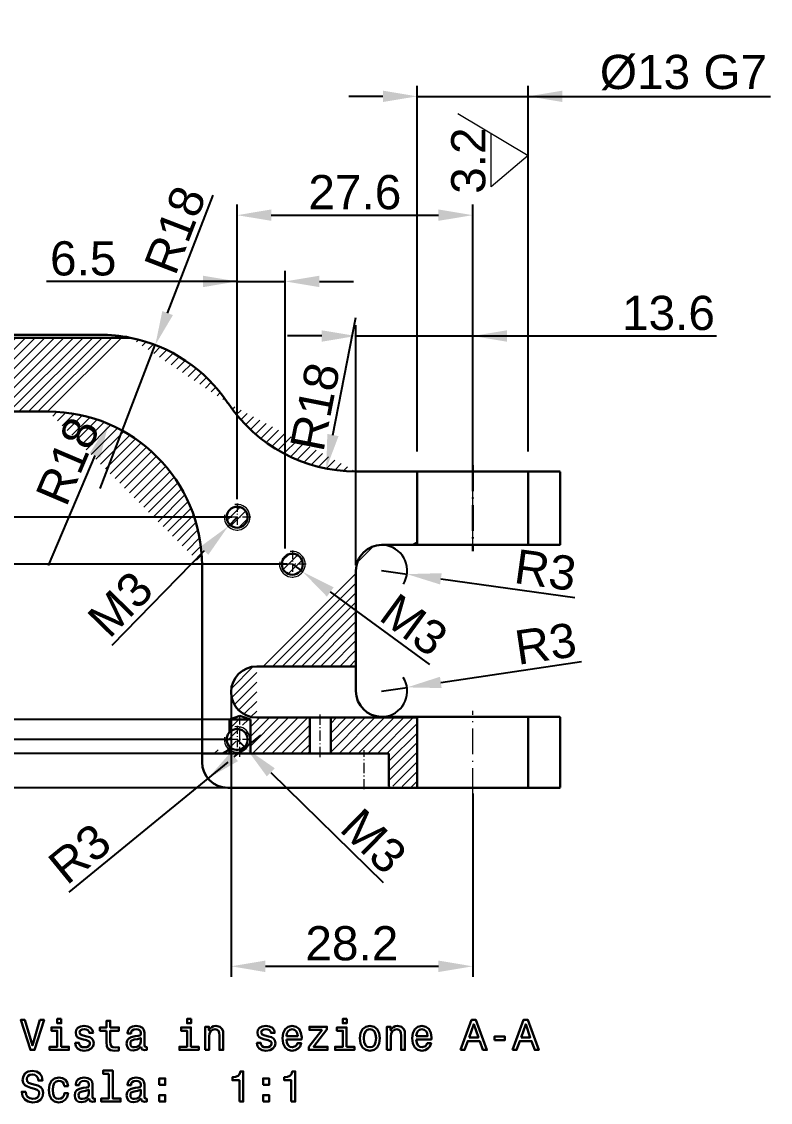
# Model space of a CAD drawing. Extents: x 0 to 594, y 0 to 841.
# Drawn here: x 392.8 to 480.4, y 433.9 to 560.3 of the extents above; entities that cross this region are included whole.
import ezdxf

# ---------------------------------------------------------------- set-up
doc = ezdxf.new("R2010")
doc.units = 0
doc.linetypes.add('DASHDOT', pattern=[18.5, 12, -3, 0.5, -3])
doc.layers.get('0').update_dxf_attribs({"linetype": 'CONTINUOUS', "lineweight": 30})
doc.layers.get('Defpoints').update_dxf_attribs({"linetype": 'CONTINUOUS'})
for name, color, linetype, lineweight in [('assi ', 5, 'DASHDOT', 15), ('campitura', 2, 'CONTINUOUS', 15), ('linea sottile', 3, 'CONTINUOUS', 15), ('quotatura', 1, 'CONTINUOUS', 15)]:
    doc.layers.add(name, color=color, linetype=linetype, lineweight=lineweight)
doc.styles.add('stile quote', font='arial.ttf', dxfattribs={"height": 4})
doc.dimstyles.get("Standard").update_dxf_attribs({"dimtxt": 0.18, "dimasz": 0.18, "dimexe": 0.18, "dimexo": 0.0625, "dimgap": 0.09, "dimtad": 0, "dimtih": 1, "dimtoh": 1, "dimdec": 4, "dimzin": 0, "dimdsep": 46, "dimtxsty": 'Standard', "dimcen": 0.09, "dimadec": 0, "dimazin": 0, "dimtfac": 1, "dimtdec": 4, "dimtofl": 0, "dimtmove": 0, "dimatfit": 3, "dimfxl": 1, "dimtolj": 1, "dimtzin": 0, "dimarcsym": 0})

# ---------------------------------------------------------------- blocks, each defined once
blk = doc.blocks.new('*D3')
at = {"layer": 'Defpoints', "color": 0}
for p in [(452.03, 551.57), (439.03, 509.42), (452.03, 509.42)]:
    blk.add_point(p, dxfattribs=at)
at = {"layer": 'quotatura', "color": 0, "lineweight": -2, "ltscale": 0.15}
for p, q in [((439.03, 510.04), (439.03, 552.82)), ((452.03, 510.04), (452.03, 552.82)), ((435.03, 551.57), (431.03, 551.57)), ((439.03, 551.57), (452.03, 551.57)), ((452.03, 551.57), (480.35, 551.57)), ((456.03, 551.57), (460.03, 551.57))]:
    blk.add_line(p, q, dxfattribs=at)
at = {"layer": 'quotatura', "color": 0}
for points in [[(435.03, 550.91), (435.03, 552.24), (439.03, 551.57)], [(456.03, 552.24), (456.03, 550.91), (452.03, 551.57)]]:
    blk.add_solid(points, dxfattribs=at)
at = {"layer": 'quotatura', "color": 0, "ltscale": 0.25, "insert": (470.19, 554.35), "char_height": 4, "attachment_point": 5, "style": 'stile quote'}
blk.add_mtext('Ø13 G7', dxfattribs=at)
blk = doc.blocks.new('*D4')
at = {"layer": 'Defpoints', "color": 0}
for p in [(417.98, 502.34), (339.32, 476.34), (416.75, 476.34)]:
    blk.add_point(p, dxfattribs=at)
at = {"layer": 'quotatura', "color": 0, "lineweight": -2, "ltscale": 0.15}
for p, q in [((417.35, 502.34), (338.07, 502.34)), ((339.32, 498.34), (339.32, 480.34)), ((416.13, 476.34), (338.07, 476.34))]:
    blk.add_line(p, q, dxfattribs=at)
at = {"layer": 'quotatura', "color": 0}
for points in [[(339.99, 498.34), (338.65, 498.34), (339.32, 502.34)], [(338.65, 480.34), (339.99, 480.34), (339.32, 476.34)]]:
    blk.add_solid(points, dxfattribs=at)
at = {"layer": 'quotatura', "color": 0, "ltscale": 0.25, "insert": (336.65, 489.34), "char_height": 4, "attachment_point": 5, "rotation": 90, "style": 'stile quote'}
blk.add_mtext('\\A2;26{\\H1.200000;%%p0.3}', dxfattribs=at)
blk = doc.blocks.new('*D5')
at = {"layer": 'Defpoints', "color": 0}
for p in [(355.73, 496.84), (424.44, 496.84), (417.98, 476.34)]:
    blk.add_point(p, dxfattribs=at)
at = {"layer": 'quotatura', "color": 0, "lineweight": -2, "ltscale": 0.15}
for p, q in [((423.81, 496.84), (354.48, 496.84)), ((355.73, 480.34), (355.73, 492.84)), ((417.35, 476.34), (354.48, 476.34))]:
    blk.add_line(p, q, dxfattribs=at)
at = {"layer": 'quotatura', "color": 0}
for points in [[(356.39, 492.84), (355.06, 492.84), (355.73, 496.84)], [(355.06, 480.34), (356.39, 480.34), (355.73, 476.34)]]:
    blk.add_solid(points, dxfattribs=at)
at = {"layer": 'quotatura', "color": 0, "ltscale": 0.25, "insert": (353.06, 486.59), "char_height": 4, "attachment_point": 5, "rotation": 90, "style": 'stile quote'}
blk.add_mtext('\\A2;20.5', dxfattribs=at)
blk = doc.blocks.new('*D7')
at = {"layer": 'Defpoints', "color": 0}
for p in [(367.59, 474.69), (423, 474.69), (424.85, 470.69)]:
    blk.add_point(p, dxfattribs=at)
at = {"layer": 'quotatura', "color": 0, "lineweight": -2, "ltscale": 0.15}
for p, q in [((367.59, 474.69), (367.59, 486.7)), ((422.38, 474.69), (366.34, 474.69)), ((367.59, 474.69), (367.59, 470.69)), ((424.23, 470.69), (366.34, 470.69))]:
    blk.add_line(p, q, dxfattribs=at)
at = {"layer": 'quotatura', "color": 0}
for points in [[(366.92, 474.69), (368.25, 474.69), (367.59, 470.69)], [(368.25, 470.69), (366.92, 470.69), (367.59, 474.69)]]:
    blk.add_solid(points, dxfattribs=at)
at = {"layer": 'quotatura', "color": 0, "ltscale": 0.25, "insert": (364.96, 484.69), "char_height": 4, "attachment_point": 5, "rotation": 90, "style": 'stile quote'}
blk.add_mtext('4', dxfattribs=at)
blk = doc.blocks.new('*D13')
at = {"layer": 'Defpoints', "color": 0}
for p in [(434.88, 481.99), (437.85, 482.43)]:
    blk.add_point(p, dxfattribs=at)
at = {"layer": 'quotatura', "color": 0, "lineweight": -2, "ltscale": 0.15}
for p, q in [((441.8, 483.01), (458.26, 485.45)), ((434.88, 481.99), (437.85, 482.43))]:
    blk.add_line(p, q, dxfattribs=at)
blk.add_arc((434.88, 481.99), 3, 281.9583, 32.4776, dxfattribs=at)
at = {"layer": 'quotatura', "color": 0}
blk.add_solid([(441.71, 483.67), (441.9, 482.35), (437.85, 482.43)], dxfattribs=at)
at = {"layer": 'quotatura', "color": 0, "ltscale": 0.25, "insert": (454.06, 487.53), "char_height": 4, "attachment_point": 5, "rotation": 8.4283, "style": 'stile quote'}
blk.add_mtext('R3', dxfattribs=at)
blk = doc.blocks.new('*D14')
at = {"layer": 'Defpoints', "color": 0}
for p in [(434.88, 496.09), (437.85, 495.68)]:
    blk.add_point(p, dxfattribs=at)
at = {"layer": 'quotatura', "color": 0, "lineweight": -2, "ltscale": 0.15}
for p, q in [((434.88, 496.09), (437.85, 495.68)), ((441.81, 495.13), (457.48, 492.96))]:
    blk.add_line(p, q, dxfattribs=at)
blk.add_arc((434.88, 496.09), 3, 328.0692, 78.0417, dxfattribs=at)
at = {"layer": 'quotatura', "color": 0}
blk.add_solid([(441.91, 495.79), (441.72, 494.47), (437.85, 495.68)], dxfattribs=at)
at = {"layer": 'quotatura', "color": 0, "ltscale": 0.25, "insert": (454.04, 496.13), "char_height": 4, "attachment_point": 5, "rotation": 352.1186, "style": 'stile quote'}
blk.add_mtext('R3', dxfattribs=at)
blk = doc.blocks.new('*D15')
at = {"layer": 'Defpoints', "color": 0}
for p in [(402.92, 513.26), (395.88, 496.69)]:
    blk.add_point(p, dxfattribs=at)
at = {"layer": 'quotatura', "color": 0, "lineweight": -2, "ltscale": 0.15}
blk.add_line((401.35, 509.57), (395.88, 496.69), dxfattribs=at)
at = {"layer": 'quotatura', "color": 0}
blk.add_solid([(401.97, 509.31), (400.74, 509.83), (402.92, 513.26)], dxfattribs=at)
at = {"layer": 'quotatura', "color": 0, "ltscale": 0.25, "insert": (398.17, 508.9), "char_height": 4, "attachment_point": 5, "rotation": 66.9907, "style": 'stile quote'}
blk.add_mtext('R18', dxfattribs=at)
blk = doc.blocks.new('*D16')
at = {"layer": 'Defpoints', "color": 0}
for p in [(408.41, 522.49), (401.95, 505.69)]:
    blk.add_point(p, dxfattribs=at)
at = {"layer": 'quotatura', "color": 0, "lineweight": -2, "ltscale": 0.15}
for p, q in [((409.85, 526.22), (415.17, 540.03)), ((401.95, 505.69), (408.41, 522.49))]:
    blk.add_line(p, q, dxfattribs=at)
at = {"layer": 'quotatura', "color": 0}
blk.add_solid([(409.23, 526.46), (410.47, 525.98), (408.41, 522.49)], dxfattribs=at)
at = {"layer": 'quotatura', "color": 0, "ltscale": 0.25, "insert": (410.74, 535.95), "char_height": 4, "attachment_point": 5, "rotation": 68.9389, "style": 'stile quote'}
blk.add_mtext('R18', dxfattribs=at)
blk = doc.blocks.new('*D17')
at = {"layer": 'Defpoints', "color": 0}
for p in [(431.88, 525.69), (428.41, 508.02)]:
    blk.add_point(p, dxfattribs=at)
at = {"layer": 'quotatura', "color": 0, "lineweight": -2, "ltscale": 0.15}
blk.add_line((429.18, 511.95), (431.88, 525.69), dxfattribs=at)
at = {"layer": 'quotatura', "color": 0}
blk.add_solid([(428.53, 512.08), (429.84, 511.82), (428.41, 508.02)], dxfattribs=at)
at = {"layer": 'quotatura', "color": 0, "ltscale": 0.25, "insert": (427.11, 515.26), "char_height": 4, "attachment_point": 5, "rotation": 78.8964, "style": 'stile quote'}
blk.add_mtext('R18', dxfattribs=at)
blk = doc.blocks.new('*D33')
at = {"layer": 'Defpoints', "color": 0}
for p in [(445.53, 537.67), (417.98, 505.77), (445.53, 505.77)]:
    blk.add_point(p, dxfattribs=at)
at = {"layer": 'quotatura', "color": 0, "lineweight": -2, "ltscale": 0.25}
for p, q in [((417.98, 506.39), (417.98, 538.92)), ((445.53, 506.39), (445.53, 538.92)), ((421.98, 537.67), (441.53, 537.67))]:
    blk.add_line(p, q, dxfattribs=at)
at = {"layer": 'quotatura', "color": 0}
for points in [[(421.98, 538.34), (421.98, 537.01), (417.98, 537.67)], [(441.53, 537.01), (441.53, 538.34), (445.53, 537.67)]]:
    blk.add_solid(points, dxfattribs=at)
at = {"layer": 'quotatura', "color": 0, "ltscale": 0.25, "insert": (431.75, 540.34), "char_height": 4, "attachment_point": 5, "style": 'stile quote'}
blk.add_mtext('27.6', dxfattribs=at)
blk = doc.blocks.new('*D34')
at = {"layer": 'Defpoints', "color": 0}
for p in [(423.61, 529.92), (417.98, 503.84), (423.61, 498.07)]:
    blk.add_point(p, dxfattribs=at)
at = {"layer": 'quotatura', "color": 0, "lineweight": -2, "ltscale": 0.25}
for p, q in [((417.98, 504.46), (417.98, 531.17)), ((423.61, 498.69), (423.61, 531.17)), ((417.98, 529.92), (395.7, 529.92)), ((413.98, 529.92), (409.98, 529.92)), ((417.98, 529.92), (423.61, 529.92)), ((427.61, 529.92), (431.61, 529.92))]:
    blk.add_line(p, q, dxfattribs=at)
at = {"layer": 'quotatura', "color": 0}
for points in [[(413.98, 529.25), (413.98, 530.59), (417.98, 529.92)], [(427.61, 530.59), (427.61, 529.25), (423.61, 529.92)]]:
    blk.add_solid(points, dxfattribs=at)
at = {"layer": 'quotatura', "color": 0, "ltscale": 0.25, "insert": (399.98, 532.59), "char_height": 4, "attachment_point": 5, "style": 'stile quote'}
blk.add_mtext('6.5', dxfattribs=at)
blk = doc.blocks.new('*D35')
at = {"layer": 'Defpoints', "color": 0}
for p in [(416.88, 473.69), (414.56, 471.79)]:
    blk.add_point(p, dxfattribs=at)
at = {"layer": 'quotatura', "color": 0, "lineweight": -2, "ltscale": 0.25}
for p, q in [((417.65, 474.32), (420.75, 476.85)), ((417.65, 474.32), (420.75, 476.85)), ((416.88, 473.69), (414.56, 471.79)), ((414.56, 471.79), (398.29, 458.48))]:
    blk.add_line(p, q, dxfattribs=at)
at = {"layer": 'quotatura', "color": 0}
blk.add_solid([(417.23, 474.84), (418.08, 473.8), (414.56, 471.79)], dxfattribs=at)
at = {"layer": 'quotatura', "color": 0, "ltscale": 0.25, "insert": (399.57, 462.98), "char_height": 4, "attachment_point": 5, "rotation": 39.2799, "style": 'stile quote'}
blk.add_mtext('R3', dxfattribs=at)
blk = doc.blocks.new('*D51')
at = {"layer": 'Defpoints', "color": 0}
for p in [(417.98, 502.34), (416.93, 501.27)]:
    blk.add_point(p, dxfattribs=at)
at = {"layer": 'quotatura', "color": 0, "lineweight": -2, "ltscale": 0.25}
for p, q in [((417.98, 502.34), (416.93, 501.27)), ((414.14, 498.41), (403.31, 487.33))]:
    blk.add_line(p, q, dxfattribs=at)
at = {"layer": 'quotatura', "color": 0}
blk.add_solid([(414.61, 497.94), (413.66, 498.87), (416.93, 501.27)], dxfattribs=at)
at = {"layer": 'quotatura', "color": 0, "ltscale": 0.25, "insert": (404.32, 492.17), "char_height": 4, "attachment_point": 5, "rotation": 45.6593, "style": 'stile quote'}
blk.add_mtext('M3', dxfattribs=at)
blk = doc.blocks.new('*D52')
at = {"layer": 'Defpoints', "color": 0}
for p in [(424.44, 496.84), (425.65, 495.95)]:
    blk.add_point(p, dxfattribs=at)
at = {"layer": 'quotatura', "color": 0, "lineweight": -2, "ltscale": 0.25}
for p, q in [((424.44, 496.84), (425.65, 495.95)), ((428.88, 493.59), (440.47, 485.12))]:
    blk.add_line(p, q, dxfattribs=at)
at = {"layer": 'quotatura', "color": 0}
blk.add_solid([(429.27, 494.13), (428.48, 493.05), (425.65, 495.95)], dxfattribs=at)
at = {"layer": 'quotatura', "color": 0, "ltscale": 0.25, "insert": (438.68, 489.73), "char_height": 4, "attachment_point": 5, "rotation": 323.8216, "style": 'stile quote'}
blk.add_mtext('M3', dxfattribs=at)
blk = doc.blocks.new('*D53')
at = {"layer": 'Defpoints', "color": 0}
for p in [(417.98, 476.34), (419.05, 475.29)]:
    blk.add_point(p, dxfattribs=at)
at = {"layer": 'quotatura', "color": 0, "lineweight": -2, "ltscale": 0.25}
for p, q in [((417.98, 476.34), (419.05, 475.29)), ((421.91, 472.49), (435.08, 459.62))]:
    blk.add_line(p, q, dxfattribs=at)
at = {"layer": 'quotatura', "color": 0}
blk.add_solid([(422.38, 472.97), (421.45, 472.02), (419.05, 475.29)], dxfattribs=at)
at = {"layer": 'quotatura', "color": 0, "ltscale": 0.25, "insert": (433.96, 464.44), "char_height": 4, "attachment_point": 5, "rotation": 315.6427, "style": 'stile quote'}
blk.add_mtext('M3', dxfattribs=at)
blk = doc.blocks.new('*D54')
at = {"layer": 'Defpoints', "color": 0}
for p in [(418.31, 478.69), (381.59, 474.69), (417.08, 474.69)]:
    blk.add_point(p, dxfattribs=at)
at = {"layer": 'quotatura', "color": 0, "lineweight": -2, "ltscale": 0.25}
for p, q in [((381.59, 478.69), (381.59, 490.7)), ((381.59, 482.69), (381.59, 486.69)), ((417.68, 478.69), (380.34, 478.69)), ((381.59, 478.69), (381.59, 474.69)), ((416.45, 474.69), (380.34, 474.69)), ((381.59, 470.69), (381.59, 466.69))]:
    blk.add_line(p, q, dxfattribs=at)
at = {"layer": 'quotatura', "color": 0}
for points in [[(380.92, 482.69), (382.26, 482.69), (381.59, 478.69)], [(382.26, 470.69), (380.92, 470.69), (381.59, 474.69)]]:
    blk.add_solid(points, dxfattribs=at)
at = {"layer": 'quotatura', "color": 0, "ltscale": 0.25, "insert": (378.97, 488.69), "char_height": 4, "attachment_point": 5, "rotation": 90, "style": 'stile quote'}
blk.add_mtext('4', dxfattribs=at)
blk = doc.blocks.new('*D56')
at = {"layer": 'Defpoints', "color": 0}
for p in [(417.28, 481.89), (445.53, 470.62), (445.53, 449.8)]:
    blk.add_point(p, dxfattribs=at)
at = {"layer": 'quotatura', "color": 0, "lineweight": -2, "ltscale": 0.25}
for p, q in [((417.28, 481.26), (417.28, 448.55)), ((445.53, 470), (445.53, 448.55)), ((421.28, 449.8), (441.53, 449.8))]:
    blk.add_line(p, q, dxfattribs=at)
at = {"layer": 'quotatura', "color": 0}
for points in [[(421.28, 450.47), (421.28, 449.13), (417.28, 449.8)], [(441.53, 449.13), (441.53, 450.47), (445.53, 449.8)]]:
    blk.add_solid(points, dxfattribs=at)
at = {"layer": 'quotatura', "color": 0, "ltscale": 0.25, "insert": (431.4, 452.47), "char_height": 4, "attachment_point": 5, "style": 'stile quote'}
blk.add_mtext('28.2', dxfattribs=at)
blk = doc.blocks.new('*D57')
at = {"layer": 'Defpoints', "color": 0}
for p in [(445.53, 523.54), (445.53, 506.39), (431.88, 496.09)]:
    blk.add_point(p, dxfattribs=at)
at = {"layer": 'quotatura', "color": 0, "lineweight": -2, "ltscale": 0.25}
for p, q in [((431.88, 496.71), (431.88, 524.79)), ((445.53, 507.02), (445.53, 524.79)), ((427.88, 523.54), (423.88, 523.54)), ((431.88, 523.54), (445.53, 523.54)), ((445.53, 523.54), (474.05, 523.54)), ((449.53, 523.54), (453.53, 523.54))]:
    blk.add_line(p, q, dxfattribs=at)
at = {"layer": 'quotatura', "color": 0}
for points in [[(427.88, 522.87), (427.88, 524.2), (431.88, 523.54)], [(449.53, 524.2), (449.53, 522.87), (445.53, 523.54)]]:
    blk.add_solid(points, dxfattribs=at)
at = {"layer": 'quotatura', "color": 0, "ltscale": 0.25, "insert": (468.43, 526.21), "char_height": 4, "attachment_point": 5, "style": 'stile quote'}
blk.add_mtext('13.6', dxfattribs=at)

msp = doc.modelspace()

# ---------------------------------------------------------------- hatches: boundary and pattern name
at = {"layer": 'campitura'}
h = msp.add_hatch(dxfattribs=at)
h.set_pattern_fill('ANSI31', color=256, scale=0.25, style=0)
h.set_pattern_definition([(45, (-229.302, -3.7823), (-0.561266, 0.561266), [])])
edge = h.paths.add_edge_path()
edge.add_arc((424.439, 496.839), 1.23, 0, 360)
edge = h.paths.add_edge_path()
edge.add_arc((417.98, 502.339), 1.23, 0, 360)
edge = h.paths.add_edge_path()
edge.add_line((354.005, 523.688), (351.698, 523.688))
edge.add_line((351.698, 514.688), (351.698, 523.688))
edge.add_line((395.88, 514.688), (351.698, 514.688))
edge.add_line((354.005, 523.338), (354.005, 523.688))
edge.add_line((405.479, 523.338), (354.005, 523.338))
edge = h.paths.add_edge_path()
edge.add_arc((401.946, 505.688), 18, 33.74899, 78.68273)
edge = h.paths.add_edge_path()
edge.add_arc((395.88, 496.688), 18, 0.00001, 89.99999)
edge = h.paths.add_edge_path()
edge.add_arc((431.88, 525.688), 18, 213.74899, 270)
edge = h.paths.add_edge_path()
edge.add_arc((434.88, 496.088), 3, 90, 180.00001)
edge = h.paths.add_edge_path()
edge.add_arc((420.28, 481.888), 3, 90, 270)
edge = h.paths.add_edge_path()
edge.add_line((413.88, 474.888), (413.88, 496.688))
edge = h.paths.add_edge_path()
edge.add_arc((417.98, 476.339), 1.23, 61.35211, 241.35208)
edge = h.paths.add_edge_path()
edge.add_line((417.08, 477.177), (417.08, 478.688))
edge.add_line((417.08, 478.688), (419.539, 478.688))
edge.add_line((419.539, 474.688), (419.539, 478.688))
edge.add_line((426.471, 474.688), (419.539, 474.688))
edge.add_line((426.471, 474.688), (426.471, 478.888))
edge.add_line((426.471, 478.888), (420.28, 478.888))
edge = h.paths.add_edge_path()
edge.add_line((428.93, 474.688), (428.93, 478.888))
edge.add_line((435.73, 474.688), (428.93, 474.688))
edge.add_line((428.93, 478.888), (439.03, 478.888))
edge.add_line((439.03, 478.888), (439.03, 470.788))
edge.add_line((435.73, 474.688), (435.73, 470.888))
edge = h.paths.add_edge_path()
edge.add_arc((435.93, 470.888), 0.2, 180.0004, 269.99962)
edge = h.paths.add_edge_path()
edge.add_line((452.127, 478.988), (455.68, 478.988))
edge = h.paths.add_edge_path()
edge.add_arc((452.13, 478.887), 0.1, 90.03279, 179.96782)
edge = h.paths.add_edge_path()
edge.add_arc((452.13, 470.788), 0.1, 180.03278, 269.96783)
edge = h.paths.add_edge_path()
edge.add_line((455.749, 470.713), (455.752, 470.713))
edge = h.paths.add_edge_path()
edge.add_line((452.129, 507.688), (455.682, 507.688))
edge = h.paths.add_edge_path()
edge.add_arc((452.13, 499.188), 0.1, 180.03278, 269.96783)
edge = h.paths.add_edge_path()
edge.add_arc((455.68, 499.188), 0.1, 270.03278, 359.96782)
edge = h.paths.add_edge_path()
edge.add_arc((452.13, 507.587), 0.1, 90.03279, 179.96782)
edge = h.paths.add_edge_path()
edge.add_arc((455.68, 507.587), 0.1, 0.03279, 89.96783)
edge = h.paths.add_edge_path()
edge.add_line((438.93, 507.688), (431.88, 507.688))
edge = h.paths.add_edge_path()
edge.add_line((439.03, 507.588), (439.03, 499.188))
edge = h.paths.add_edge_path()
edge.add_line((438.93, 499.088), (434.88, 499.088))
edge = h.paths.add_edge_path()
edge.add_line((431.88, 496.088), (431.88, 484.888))
edge.add_line((431.88, 484.888), (420.28, 484.888))
edge = h.paths.add_edge_path()
edge.add_line((438.93, 470.688), (435.93, 470.688))
edge = h.paths.add_edge_path()
edge.add_line((455.78, 478.888), (455.78, 470.788))
edge = h.paths.add_edge_path()
edge.add_line((452.03, 478.888), (452.03, 470.788))
edge = h.paths.add_edge_path()
edge.add_line((455.68, 470.688), (452.13, 470.688))
edge = h.paths.add_edge_path()
edge.add_line((452.03, 507.588), (452.03, 499.188))
edge = h.paths.add_edge_path()
edge.add_line((455.78, 507.588), (455.78, 499.188))
edge = h.paths.add_edge_path()
edge.add_line((455.68, 499.088), (452.13, 499.088))
edge = h.paths.add_edge_path(flags=17)
edge.add_line((417.08, 474.688), (414.08, 474.688))
edge.add_line((417.08, 474.688), (417.08, 475.502))

# ---------------------------------------------------------------- linework, layer by layer
at = {"color": 7}
for p, q in [((359.88, 523.688), (401.946, 523.688)), ((405.479, 523.338), (354.005, 523.338)), ((395.88, 514.688), (351.698, 514.688)), ((413.88, 474.888), (413.88, 496.688))]:
    msp.add_line(p, q, dxfattribs=at)
at = {"color": 7, "linetype": 'DASHDOT', "ltscale": 0.252015}
msp.add_line((445.53, 508.428), (445.53, 498.347), dxfattribs=at)
at = {"color": 7, "ltscale": 0.17625}
msp.add_line((438.93, 507.688), (431.88, 507.688), dxfattribs=at)
at = {"color": 7, "ltscale": 0.165001}
for p, q in [((438.93, 507.688), (445.53, 507.688)), ((438.93, 499.088), (445.53, 499.088)), ((438.93, 470.688), (445.53, 470.688))]:
    msp.add_line(p, q, dxfattribs=at)
at = {"color": 7, "ltscale": 0.21}
for p, q in [((439.03, 507.588), (439.03, 499.188)), ((452.03, 507.588), (452.03, 499.188)), ((455.78, 507.588), (455.78, 499.188))]:
    msp.add_line(p, q, dxfattribs=at)
at = {"color": 7, "ltscale": 0.164999}
for p, q in [((445.53, 507.688), (452.13, 507.688)), ((445.53, 499.088), (452.13, 499.088)), ((445.53, 478.988), (452.13, 478.988)), ((445.53, 470.688), (452.13, 470.688))]:
    msp.add_line(p, q, dxfattribs=at)
for p, q in [((452.129, 507.688), (455.682, 507.688)), ((455.68, 499.088), (452.13, 499.088)), ((428.93, 478.888), (439.03, 478.888)), ((439.03, 478.888), (439.03, 478.988)), ((452.127, 478.988), (455.68, 478.988))]:
    msp.add_line(p, q)
at = {"color": 7, "ltscale": 0.10125}
msp.add_line((438.93, 499.088), (434.88, 499.088), dxfattribs=at)
at = {"color": 7, "ltscale": 0.014775}
msp.add_line((438.518, 499.088), (439.03, 499.383), dxfattribs=at)
at = {"color": 7, "ltscale": 8.54492e-05}
for p, q in [((455.749, 499.113), (455.752, 499.113)), ((455.749, 470.713), (455.752, 470.713))]:
    msp.add_line(p, q, dxfattribs=at)
at = {"color": 7, "ltscale": 0.28}
msp.add_line((431.88, 496.088), (431.88, 484.888), dxfattribs=at)
at = {"color": 7, "ltscale": 0.289999}
msp.add_line((431.88, 484.888), (420.28, 484.888), dxfattribs=at)
at = {"color": 7, "ltscale": 0.072501}
msp.add_line((431.88, 481.988), (431.88, 484.888), dxfattribs=at)
at = {"ltscale": 0.25}
for p, q in [((417.08, 478.688), (418.309, 479.088)), ((418.309, 479.088), (419.539, 478.688))]:
    msp.add_line(p, q, dxfattribs=at)
at = {"color": 7, "ltscale": 0.061475}
msp.add_line((417.08, 478.688), (419.539, 478.688), dxfattribs=at)
at = {"color": 7, "ltscale": 0.037767}
msp.add_line((417.08, 477.177), (417.08, 478.688), dxfattribs=at)
at = {"color": 7, "ltscale": 0.1}
msp.add_line((419.539, 474.688), (419.539, 478.688), dxfattribs=at)
at = {"color": 7, "ltscale": 0.154781}
msp.add_line((426.471, 478.888), (420.28, 478.888), dxfattribs=at)
at = {"color": 7, "ltscale": 0.105}
for p, q in [((426.471, 474.688), (426.471, 478.888)), ((428.93, 474.688), (428.93, 478.888))]:
    msp.add_line(p, q, dxfattribs=at)
at = {"color": 7, "ltscale": 0.016002}
for p, q in [((426.471, 478.888), (427.111, 478.888)), ((426.471, 474.688), (427.111, 474.688))]:
    msp.add_line(p, q, dxfattribs=at)
at = {"color": 7, "ltscale": 0.045473}
for p, q in [((427.111, 478.888), (428.93, 478.888)), ((427.111, 474.688), (428.93, 474.688))]:
    msp.add_line(p, q, dxfattribs=at)
at = {"color": 7, "ltscale": 0.108424}
msp.add_line((434.88, 478.988), (439.217, 478.988), dxfattribs=at)
at = {"color": 7, "ltscale": 0.2025}
for p, q in [((439.03, 478.888), (439.03, 470.788)), ((452.03, 478.888), (452.03, 470.788)), ((455.78, 478.888), (455.78, 470.788))]:
    msp.add_line(p, q, dxfattribs=at)
at = {"color": 7, "ltscale": 0.157826}
msp.add_line((439.217, 478.988), (445.53, 478.988), dxfattribs=at)
at = {"color": 7, "ltscale": 8.39233e-05}
msp.add_line((455.749, 478.962), (455.752, 478.962), dxfattribs=at)
at = {"color": 7, "ltscale": 0.020351}
msp.add_line((417.08, 474.688), (417.08, 475.502), dxfattribs=at)
at = {"color": 7, "ltscale": 0.03}
msp.add_line((413.88, 474.888), (413.88, 473.688), dxfattribs=at)
at = {"color": 7, "ltscale": 0.075}
msp.add_line((417.08, 474.688), (414.08, 474.688), dxfattribs=at)
at = {"color": 7, "ltscale": 0.023783}
msp.add_line((416.256, 474.688), (417.08, 475.163), dxfattribs=at)
at = {"color": 7, "ltscale": 0.016}
msp.add_line((417.08, 474.688), (417.72, 474.688), dxfattribs=at)
at = {"color": 7, "ltscale": 0.045474}
msp.add_line((417.72, 474.688), (419.539, 474.688), dxfattribs=at)
at = {"color": 7, "ltscale": 0.173306}
msp.add_line((426.471, 474.688), (419.539, 474.688), dxfattribs=at)
at = {"color": 7, "ltscale": 0.006209}
msp.add_line((426.256, 474.688), (426.471, 474.812), dxfattribs=at)
at = {"color": 7, "ltscale": 0.170001}
msp.add_line((435.73, 474.688), (428.93, 474.688), dxfattribs=at)
at = {"color": 7, "ltscale": 0.095}
msp.add_line((435.73, 474.688), (435.73, 470.888), dxfattribs=at)
at = {"color": 7, "ltscale": 0.398756}
msp.add_line((416.88, 470.688), (432.83, 470.688), dxfattribs=at)
at = {"color": 7, "ltscale": 0.077499}
msp.add_line((432.83, 470.688), (435.93, 470.688), dxfattribs=at)
at = {"color": 7, "ltscale": 0.074994}
msp.add_line((438.93, 470.688), (435.93, 470.688), dxfattribs=at)
at = {"color": 7, "ltscale": 0.08875}
msp.add_line((455.68, 470.688), (452.13, 470.688), dxfattribs=at)
at = {"color": 7}
for points in [[(394.922, 443.529), (394.045, 440.549), (393.142, 443.529), (392.663, 443.529), (393.793, 440.024), (394.297, 440.024), (395.401, 443.529)], [(397.394, 440.398), (397.394, 442.642), (396.254, 442.642), (396.254, 442.264), (396.95, 442.264), (396.95, 440.398), (396.042, 440.398), (396.042, 440.024), (398.311, 440.024), (398.311, 440.398)], [(397.409, 443.645), (396.94, 443.645), (396.94, 443.141), (397.409, 443.141)], [(400.399, 441.603), (399.971, 441.704), (399.653, 441.82), (399.547, 442.057), (399.577, 442.223), (399.683, 442.344), (399.855, 442.42), (400.102, 442.45), (400.339, 442.42), (400.525, 442.329), (400.646, 442.193), (400.697, 442.011), (401.131, 442.011), (401.131, 442.022), (401.055, 442.349), (400.848, 442.606), (400.525, 442.768), (400.102, 442.828), (399.673, 442.768), (399.36, 442.601), (399.164, 442.354), (399.103, 442.042), (399.149, 441.739), (399.29, 441.527), (399.522, 441.376), (399.86, 441.27), (400.354, 441.149), (400.657, 441.023), (400.737, 440.922), (400.767, 440.771), (400.722, 440.584), (400.601, 440.443), (400.404, 440.352), (400.142, 440.322), (399.865, 440.352), (399.663, 440.458), (399.527, 440.63), (399.471, 440.867), (399.043, 440.867), (399.113, 440.463), (399.32, 440.171), (399.648, 439.994), (400.102, 439.929), (400.576, 439.994), (400.924, 440.171), (401.136, 440.453), (401.211, 440.821), (401.156, 441.139), (400.999, 441.356), (400.742, 441.497)], [(402.704, 442.264), (402.704, 440.907), (402.734, 440.468), (402.875, 440.166), (403.158, 439.989), (403.637, 439.929), (404.162, 439.954), (404.162, 440.337), (403.778, 440.307), (403.43, 440.347), (403.244, 440.473), (403.163, 440.685), (403.148, 440.983), (403.148, 442.264), (404.162, 442.264), (404.162, 442.642), (403.148, 442.642), (403.148, 443.434), (402.704, 443.434), (402.704, 442.642), (401.937, 442.642), (401.937, 442.264)], [(406.754, 440.377), (406.754, 440.362), (406.779, 440.191), (406.855, 440.07), (407.172, 439.974), (407.419, 440.014), (407.419, 440.357), (407.314, 440.342), (407.172, 440.408), (407.147, 440.609), (407.147, 442.011), (407.087, 442.369), (406.91, 442.622), (406.602, 442.773), (406.169, 442.828), (405.745, 442.768), (405.432, 442.596), (405.236, 442.329), (405.17, 441.976), (405.17, 441.946), (405.569, 441.946), (405.604, 442.158), (405.715, 442.309), (405.896, 442.4), (406.154, 442.435), (406.401, 442.41), (406.577, 442.334), (406.683, 442.203), (406.718, 442.022), (406.698, 441.81), (406.618, 441.704), (406.416, 441.653), (406.038, 441.613), (405.604, 441.522), (405.296, 441.361), (405.115, 441.109), (405.059, 440.735), (405.11, 440.403), (405.266, 440.156), (405.518, 439.999), (405.866, 439.944), (406.335, 440.05)], [(412.574, 440.398), (412.574, 442.642), (411.434, 442.642), (411.434, 442.264), (412.13, 442.264), (412.13, 440.398), (411.222, 440.398), (411.222, 440.024), (413.492, 440.024), (413.492, 440.398)], [(412.589, 443.645), (412.12, 443.645), (412.12, 443.141), (412.589, 443.141)], [(414.253, 440.024), (414.697, 440.024), (414.697, 441.588), (414.742, 441.946), (414.888, 442.208), (415.115, 442.369), (415.418, 442.43), (415.66, 442.38), (415.811, 442.243), (415.887, 442.016), (415.912, 441.714), (415.912, 440.024), (416.356, 440.024), (416.356, 441.805), (416.336, 442.163), (416.245, 442.46), (415.948, 442.733), (415.484, 442.828), (415.226, 442.793), (415.01, 442.697), (414.823, 442.536), (414.677, 442.319), (414.677, 442.733), (414.253, 442.733)], [(421.651, 441.603), (421.223, 441.704), (420.905, 441.82), (420.799, 442.057), (420.829, 442.223), (420.935, 442.344), (421.107, 442.42), (421.354, 442.45), (421.591, 442.42), (421.778, 442.329), (421.899, 442.193), (421.949, 442.011), (422.383, 442.011), (422.383, 442.022), (422.307, 442.349), (422.1, 442.606), (421.778, 442.768), (421.354, 442.828), (420.925, 442.768), (420.613, 442.601), (420.416, 442.354), (420.355, 442.042), (420.401, 441.739), (420.542, 441.527), (420.774, 441.376), (421.112, 441.27), (421.606, 441.149), (421.909, 441.023), (421.989, 440.922), (422.02, 440.771), (421.974, 440.584), (421.853, 440.443), (421.657, 440.352), (421.394, 440.322), (421.117, 440.352), (420.915, 440.458), (420.779, 440.63), (420.723, 440.867), (420.295, 440.867), (420.365, 440.463), (420.572, 440.171), (420.9, 439.994), (421.354, 439.929), (421.828, 439.994), (422.176, 440.171), (422.388, 440.453), (422.463, 440.821), (422.408, 441.139), (422.252, 441.356), (421.994, 441.497)], [(423.749, 441.25), (425.525, 441.25), (425.53, 441.457), (425.449, 442.037), (425.227, 442.47), (424.874, 442.733), (424.405, 442.828), (423.946, 442.728), (423.593, 442.445), (423.366, 441.986), (423.285, 441.381), (423.361, 440.761), (423.588, 440.307), (423.936, 440.024), (424.39, 439.929), (424.783, 439.994), (425.106, 440.166), (425.343, 440.438), (425.479, 440.801), (425.04, 440.801), (424.95, 440.599), (424.819, 440.448), (424.445, 440.327), (424.158, 440.382), (423.941, 440.559), (423.8, 440.846), (423.749, 441.235)], [(427.94, 442.359), (426.362, 440.362), (426.362, 440.024), (428.556, 440.024), (428.556, 440.398), (426.922, 440.398), (428.485, 442.39), (428.485, 442.733), (426.437, 442.733), (426.437, 442.359)], [(430.79, 440.398), (430.79, 442.642), (429.65, 442.642), (429.65, 442.264), (430.346, 442.264), (430.346, 440.398), (429.438, 440.398), (429.438, 440.024), (431.708, 440.024), (431.708, 440.398)], [(430.805, 443.645), (430.336, 443.645), (430.336, 443.141), (430.805, 443.141)], [(432.338, 441.376), (432.419, 440.761), (432.651, 440.307), (433.019, 440.024), (433.513, 439.929), (434.002, 440.024), (434.37, 440.302), (434.602, 440.756), (434.688, 441.376), (434.602, 441.991), (434.37, 442.45), (434.002, 442.728), (433.513, 442.828), (433.019, 442.728), (432.651, 442.445), (432.419, 441.991)], [(435.505, 440.024), (435.949, 440.024), (435.949, 441.588), (435.994, 441.946), (436.141, 442.208), (436.368, 442.369), (436.67, 442.43), (436.912, 442.38), (437.064, 442.243), (437.139, 442.016), (437.164, 441.714), (437.164, 440.024), (437.608, 440.024), (437.608, 441.805), (437.588, 442.163), (437.497, 442.46), (437.2, 442.733), (436.736, 442.828), (436.479, 442.793), (436.262, 442.697), (436.075, 442.536), (435.929, 442.319), (435.929, 442.733), (435.505, 442.733)], [(438.93, 441.25), (440.705, 441.25), (440.71, 441.457), (440.629, 442.037), (440.407, 442.47), (440.054, 442.733), (439.585, 442.828), (439.126, 442.728), (438.773, 442.445), (438.546, 441.986), (438.466, 441.381), (438.541, 440.761), (438.768, 440.307), (439.116, 440.024), (439.57, 439.929), (439.963, 439.994), (440.286, 440.166), (440.523, 440.438), (440.659, 440.801), (440.221, 440.801), (440.13, 440.599), (439.999, 440.448), (439.625, 440.327), (439.338, 440.382), (439.121, 440.559), (438.98, 440.846), (438.93, 441.235)], [(444.124, 440.024), (444.588, 440.024), (444.956, 441.053), (446.353, 441.053), (446.721, 440.024), (447.195, 440.024), (445.914, 443.529), (445.4, 443.529)], [(445.118, 441.482), (445.657, 443.025), (446.197, 441.482)], [(450.196, 440.024), (450.66, 440.024), (451.028, 441.053), (452.425, 441.053), (452.793, 440.024), (453.267, 440.024), (451.986, 443.529), (451.472, 443.529)], [(451.19, 441.482), (451.729, 443.025), (452.269, 441.482)], [(406.703, 440.972), (406.643, 440.71), (406.481, 440.509), (406.239, 440.377), (405.942, 440.332), (405.75, 440.357), (405.614, 440.438), (405.528, 440.579), (405.503, 440.776), (405.523, 440.952), (405.604, 441.078), (405.927, 441.22), (406.335, 441.28), (406.703, 441.401)], [(423.749, 441.623), (423.805, 441.971), (423.941, 442.228), (424.148, 442.385), (424.42, 442.44), (424.687, 442.385), (424.894, 442.228), (425.02, 441.971), (425.066, 441.623)], [(432.792, 441.381), (432.837, 441.835), (432.979, 442.163), (433.205, 442.364), (433.513, 442.435), (433.816, 442.364), (434.043, 442.168), (434.184, 441.835), (434.234, 441.381), (434.184, 440.922), (434.043, 440.589), (433.816, 440.387), (433.513, 440.322), (433.205, 440.387), (432.979, 440.589), (432.837, 440.922)], [(438.93, 441.623), (438.985, 441.971), (439.121, 442.228), (439.328, 442.385), (439.6, 442.44), (439.868, 442.385), (440.074, 442.228), (440.2, 441.971), (440.246, 441.623)], [(448.083, 441.179), (449.303, 441.179), (449.303, 441.578), (448.083, 441.578)], [(393.248, 435.132), (392.789, 435.132), (392.89, 434.598), (393.142, 434.204), (393.53, 433.967), (394.055, 433.882), (394.574, 433.962), (394.963, 434.184), (395.21, 434.532), (395.301, 434.991), (395.225, 435.405), (395.013, 435.672), (394.67, 435.849), (394.211, 435.98), (393.818, 436.076), (393.561, 436.186), (393.414, 436.348), (393.369, 436.6), (393.414, 436.827), (393.546, 436.998), (393.747, 437.114), (394.025, 437.155), (394.307, 437.104), (394.529, 436.968), (394.675, 436.741), (394.746, 436.434), (395.205, 436.434), (395.205, 436.444), (395.124, 436.918), (394.887, 437.271), (394.514, 437.493), (394.01, 437.568), (393.556, 437.493), (393.203, 437.281), (392.976, 436.953), (392.895, 436.529), (392.961, 436.151), (393.152, 435.894), (393.455, 435.722), (393.868, 435.591), (394.277, 435.475), (394.584, 435.364), (394.771, 435.203), (394.837, 434.941), (394.776, 434.673), (394.62, 434.472), (394.383, 434.346), (394.075, 434.305), (393.732, 434.361), (393.47, 434.522), (393.303, 434.784)], [(402.992, 437.225), (402.992, 434.351), (402.079, 434.351), (402.079, 433.978), (404.343, 433.978), (404.343, 434.351), (403.435, 434.351), (403.435, 437.599), (402.296, 437.599), (402.296, 437.225)], [(418.242, 433.978), (418.701, 433.978), (418.701, 437.503), (418.358, 437.503), (418.267, 437.195), (418.086, 436.988), (417.808, 436.867), (417.425, 436.827), (417.425, 436.469), (418.242, 436.469)], [(424.314, 433.978), (424.773, 433.978), (424.773, 437.503), (424.43, 437.503), (424.339, 437.195), (424.158, 436.988), (423.881, 436.867), (423.497, 436.827), (423.497, 436.469), (424.314, 436.469)], [(397.762, 435.788), (398.2, 435.788), (398.11, 436.192), (397.893, 436.509), (397.555, 436.706), (397.116, 436.782), (396.632, 436.681), (396.264, 436.398), (396.032, 435.939), (395.951, 435.324), (396.027, 434.714), (396.254, 434.26), (396.612, 433.978), (397.101, 433.882), (397.535, 433.957), (397.873, 434.169), (398.105, 434.502), (398.205, 434.946), (397.782, 434.946), (397.706, 434.663), (397.565, 434.452), (397.363, 434.32), (397.116, 434.28), (396.808, 434.346), (396.587, 434.547), (396.45, 434.875), (396.405, 435.339), (396.45, 435.793), (396.592, 436.121), (396.819, 436.323), (397.116, 436.393), (397.378, 436.348), (397.575, 436.232), (397.706, 436.04)], [(400.682, 434.331), (400.682, 434.315), (400.707, 434.144), (400.783, 434.023), (401.1, 433.927), (401.347, 433.967), (401.347, 434.31), (401.242, 434.295), (401.1, 434.361), (401.075, 434.563), (401.075, 435.965), (401.015, 436.323), (400.838, 436.575), (400.53, 436.726), (400.097, 436.782), (399.673, 436.721), (399.36, 436.55), (399.164, 436.282), (399.098, 435.929), (399.098, 435.899), (399.497, 435.899), (399.532, 436.111), (399.643, 436.262), (399.824, 436.353), (400.082, 436.388), (400.329, 436.363), (400.505, 436.287), (400.611, 436.156), (400.646, 435.975), (400.626, 435.763), (400.546, 435.657), (400.344, 435.606), (399.966, 435.566), (399.532, 435.475), (399.224, 435.314), (399.043, 435.062), (398.987, 434.689), (399.038, 434.356), (399.194, 434.109), (399.446, 433.952), (399.794, 433.897), (400.263, 434.003)], [(406.754, 434.331), (406.754, 434.315), (406.779, 434.144), (406.855, 434.023), (407.172, 433.927), (407.419, 433.967), (407.419, 434.31), (407.314, 434.295), (407.172, 434.361), (407.147, 434.563), (407.147, 435.965), (407.087, 436.323), (406.91, 436.575), (406.602, 436.726), (406.169, 436.782), (405.745, 436.721), (405.432, 436.55), (405.236, 436.282), (405.17, 435.929), (405.17, 435.899), (405.569, 435.899), (405.604, 436.111), (405.715, 436.262), (405.896, 436.353), (406.154, 436.388), (406.401, 436.363), (406.577, 436.287), (406.683, 436.156), (406.718, 435.975), (406.698, 435.763), (406.618, 435.657), (406.416, 435.606), (406.038, 435.566), (405.604, 435.475), (405.296, 435.314), (405.115, 435.062), (405.059, 434.689), (405.11, 434.356), (405.266, 434.109), (405.518, 433.952), (405.866, 433.897), (406.335, 434.003)], [(408.877, 435.934), (409.573, 435.934), (409.573, 436.686), (408.877, 436.686)], [(421.021, 435.934), (421.717, 435.934), (421.717, 436.686), (421.021, 436.686)], [(400.631, 434.926), (400.571, 434.663), (400.409, 434.462), (400.167, 434.331), (399.87, 434.285), (399.678, 434.31), (399.542, 434.391), (399.456, 434.532), (399.431, 434.729), (399.451, 434.905), (399.532, 435.032), (399.855, 435.173), (400.263, 435.233), (400.631, 435.354)], [(406.703, 434.926), (406.643, 434.663), (406.481, 434.462), (406.239, 434.331), (405.942, 434.285), (405.75, 434.31), (405.614, 434.391), (405.528, 434.532), (405.503, 434.729), (405.523, 434.905), (405.604, 435.032), (405.927, 435.173), (406.335, 435.233), (406.703, 435.354)], [(408.877, 433.978), (409.573, 433.978), (409.573, 434.729), (408.877, 434.729)], [(421.021, 433.978), (421.717, 433.978), (421.717, 434.729), (421.021, 434.729)]]:
    msp.add_lwpolyline(points, close=True, dxfattribs=at)
for centre in [(417.98, 502.339), (424.439, 496.839)]:
    msp.add_circle(centre, 1.23, dxfattribs=at)
for centre, radius, start, end in [((401.946, 505.688), 18, 78.68273, 90), ((401.946, 505.688), 18, 33.74899, 78.68273), ((395.88, 496.688), 18, 0.00001, 89.99999), ((431.88, 525.688), 18, 213.74899, 270), ((438.93, 507.587), 0.1, 0.03218, 89.96722), ((452.13, 507.587), 0.1, 90.03279, 179.96782), ((455.68, 507.587), 0.1, 0.03279, 89.96783), ((434.88, 496.088), 3, 90, 180.00001), ((438.93, 499.188), 0.1, 270.03217, 359.96721), ((452.13, 499.188), 0.1, 180.03278, 269.96783), ((455.68, 499.188), 0.1, 270.03278, 359.96782), ((420.28, 481.888), 3, 90, 270), ((434.88, 481.988), 3, 180.00001, 270), ((452.13, 478.887), 0.1, 90.03279, 179.96782), ((455.68, 478.887), 0.1, 0.03279, 89.96783), ((417.98, 476.339), 1.23, 61.35211, 241.35208), ((417.98, 476.339), 1.23, 241.35212, 61.35211), ((414.08, 474.888), 0.2, 180.00001, 270), ((416.88, 473.688), 3, 180.00001, 270), ((435.93, 470.888), 0.2, 180.0004, 269.99962), ((438.93, 470.788), 0.1, 270.03217, 359.96721), ((452.13, 470.788), 0.1, 180.03278, 269.96783), ((455.68, 470.788), 0.1, 270.03278, 359.96782)]:
    msp.add_arc(centre, radius, start, end, dxfattribs=at)
at = {"layer": 'assi ', "ltscale": 0.25}
msp.add_line((445.53, 498.347), (445.53, 508.428), dxfattribs=at)
at = {"layer": 'assi ', "linetype": 'DASHDOT', "ltscale": 0.079918}
for p, q in [((417.98, 503.938), (417.98, 500.741)), ((419.578, 502.339), (416.381, 502.339)), ((424.439, 498.438), (424.439, 495.241)), ((426.037, 496.839), (422.84, 496.839)), ((419.578, 476.339), (416.381, 476.339))]:
    msp.add_line(p, q, dxfattribs=at)
at = {"layer": 'assi ', "ltscale": 0.1}
for p, q in [((427.7, 474.268), (427.7, 479.308)), ((418.309, 474.288), (418.309, 479.088)), ((432.83, 470.507), (432.83, 475.068))]:
    msp.add_line(p, q, dxfattribs=at)
at = {"layer": 'assi ', "linetype": 'DASHDOT', "ltscale": 0.25}
msp.add_line((445.53, 469.977), (445.53, 479.698), dxfattribs=at)
at = {"layer": 'assi ', "linetype": 'DASHDOT', "ltscale": 0.079917}
msp.add_line((417.98, 477.938), (417.98, 474.741), dxfattribs=at)
at = {"layer": 'assi '}
msp.add_line((445.53, 469.977), (445.53, 469.977), dxfattribs=at)
at = {"layer": 'linea sottile'}
for centre in [(417.98, 502.339), (424.439, 496.839), (417.98, 476.339)]:
    msp.add_arc(centre, 1.5, 169.99999, 100.00002, dxfattribs=at)
at = {"layer": 'quotatura', "ltscale": 0.25}
for p, q in [((443.789, 549.556), (452.024, 544.649)), ((447.699, 540.989), (447.699, 547.227)), ((452.024, 544.649), (447.699, 540.989)), ((445.53, 507.688), (447.095, 507.688))]:
    msp.add_line(p, q, dxfattribs=at)

# ---------------------------------------------------------------- texts
at = {"layer": 'quotatura', "ltscale": 0.25, "insert": (443.014, 540.167), "char_height": 4, "width": 7.92749, "attachment_point": 1, "rotation": 90, "style": 'stile quote'}
msp.add_mtext('{3.2}', dxfattribs=at)

# ---------------------------------------------------------------- dimensions: what is measured, and where the dimension line sits
at = {"layer": 'quotatura', "ltscale": 0.15}
dim = msp.add_linear_dim(base=(452.03, 551.572), p1=(439.03, 509.415), p2=(452.03, 509.415), text='Ø13 G7', dimstyle='Standard', override={"dimtxt": 4, "dimasz": 4, "dimexe": 1.25, "dimexo": 0.625, "dimgap": 0.625, "dimtad": 1, "dimtih": 0, "dimtoh": 0, "dimdec": 1, "dimzin": 8, "dimtxsty": 'stile quote', "dimcen": 2.5, "dimtdec": 2, "dimtofl": 1, "dimatfit": 0, "dimtolj": 0, "dimtzin": 8}, dxfattribs=at)
dim.commit()
dim.dimension.update_dxf_attribs({"geometry": '*D3', "text_midpoint": (470.191, 551.572), "dimtype": 160})
at = {"layer": 'quotatura', "ltscale": 0.25}
for base, p1, p2, text, picture, middle in [((445.53, 537.674), (417.98, 505.765), (445.53, 505.765), '27.6', '*D33', (431.755, 540.341)), ((445.53, 449.801), (417.28, 481.888), (445.53, 470.622), '28.2', '*D56', (431.405, 452.468))]:
    dim = msp.add_linear_dim(base=base, p1=p1, p2=p2, text=text, dimstyle='Standard', override={"dimtxt": 4, "dimasz": 4, "dimexe": 1.25, "dimexo": 0.625, "dimgap": 0.625, "dimtad": 1, "dimtih": 0, "dimtoh": 0, "dimdec": 2, "dimzin": 8, "dimtxsty": 'stile quote', "dimcen": 2.5, "dimtdec": 2, "dimtofl": 1, "dimatfit": 0, "dimtolj": 0, "dimtzin": 8}, dxfattribs=at)
    dim.commit()
    dim.dimension.update_dxf_attribs({"geometry": picture, "text_midpoint": middle})
at = {"layer": 'quotatura', "ltscale": 0.15}
for center, mpoint, picture, middle in [((401.946, 505.688), (408.415, 522.485), '*D16', (413.232, 534.993)), ((431.88, 525.688), (428.413, 508.024), '*D17', (429.732, 514.743)), ((395.88, 496.688), (402.916, 513.255), '*D15', (400.622, 507.855)), ((434.88, 496.088), (437.851, 495.676), '*D14', (453.673, 493.486)), ((434.88, 481.988), (437.847, 482.427), '*D13', (454.452, 484.888))]:
    dim = msp.add_radius_dim(center=center, mpoint=mpoint, dimstyle='Standard', override={"dimtxt": 4, "dimasz": 4, "dimexe": 1.25, "dimexo": 0.625, "dimgap": 0.625, "dimtad": 1, "dimtih": 0, "dimtoh": 0, "dimdec": 2, "dimzin": 8, "dimtxsty": 'stile quote', "dimcen": 2.5, "dimtdec": 2, "dimtofl": 1, "dimatfit": 0, "dimtolj": 0, "dimtzin": 8}, dxfattribs=at)
    dim.commit()
    dim.dimension.update_dxf_attribs({"geometry": picture, "text_midpoint": middle, "dimtype": 164})
at = {"layer": 'quotatura', "ltscale": 0.25}
for base, p1, p2, text, picture, middle in [((423.607, 529.92), (417.98, 503.839), (423.607, 498.069), '6.5', '*D34', (399.985, 529.92)), ((445.53, 523.538), (431.88, 496.088), (445.53, 506.39), '13.6', '*D57', (468.428, 523.538))]:
    dim = msp.add_linear_dim(base=base, p1=p1, p2=p2, text=text, dimstyle='Standard', override={"dimtxt": 4, "dimasz": 4, "dimexe": 1.25, "dimexo": 0.625, "dimgap": 0.625, "dimtad": 1, "dimtih": 0, "dimtoh": 0, "dimdec": 2, "dimzin": 8, "dimtxsty": 'stile quote', "dimcen": 2.5, "dimtdec": 2, "dimtofl": 1, "dimatfit": 0, "dimtolj": 0, "dimtzin": 8}, dxfattribs=at)
    dim.commit()
    dim.dimension.update_dxf_attribs({"geometry": picture, "text_midpoint": middle, "dimtype": 160})
at = {"layer": 'quotatura', "ltscale": 0.15}
for base, p1, p2, override, picture, middle in [((339.319, 476.339), (417.98, 502.339), (416.75, 476.339), {"dimtxt": 4, "dimasz": 4, "dimexe": 1.25, "dimexo": 0.625, "dimgap": 0.625, "dimtad": 1, "dimtih": 0, "dimtoh": 0, "dimdec": 2, "dimzin": 8, "dimtxsty": 'stile quote', "dimcen": 2.5, "dimtol": 1, "dimlim": 0, "dimtp": 0.3, "dimtm": 0.3, "dimtfac": 0.3, "dimtdec": 2, "dimtofl": 1, "dimatfit": 0, "dimtolj": 2, "dimtzin": 8}, '*D4', (336.652, 489.339)), ((355.727, 496.839), (417.98, 476.339), (424.439, 496.839), {"dimtxt": 4, "dimasz": 4, "dimexe": 1.25, "dimexo": 0.625, "dimgap": 0.625, "dimtad": 1, "dimtih": 0, "dimtoh": 0, "dimdec": 2, "dimzin": 8, "dimtxsty": 'stile quote', "dimcen": 2.5, "dimtol": 0, "dimlim": 0, "dimtp": 0.3, "dimtm": 0.3, "dimtfac": 0.3, "dimtdec": 2, "dimtofl": 1, "dimatfit": 0, "dimtolj": 2, "dimtzin": 8}, '*D5', (353.06, 486.589))]:
    dim = msp.add_linear_dim(base=base, p1=p1, p2=p2, angle=90, dimstyle='Standard', override=override, dxfattribs=at)
    dim.commit()
    dim.dimension.update_dxf_attribs({"geometry": picture, "text_midpoint": middle})
at = {"layer": 'quotatura', "ltscale": 0.25}
for center, mpoint, picture, middle in [((417.98, 502.339), (416.931, 501.266), '*D51', (406.225, 490.311)), ((424.439, 496.839), (425.65, 495.954), '*D52', (437.103, 487.578)), ((417.98, 476.339), (419.052, 475.291), '*D53', (432.099, 462.533))]:
    dim = msp.add_radius_dim(center=center, mpoint=mpoint, text='M3', dimstyle='Standard', override={"dimtxt": 4, "dimasz": 4, "dimexe": 1.25, "dimexo": 0.625, "dimgap": 0.625, "dimtad": 1, "dimtih": 0, "dimtoh": 0, "dimdec": 2, "dimzin": 8, "dimtxsty": 'stile quote', "dimcen": 2.5, "dimtdec": 2, "dimtofl": 1, "dimatfit": 0, "dimtolj": 0, "dimtzin": 8}, dxfattribs=at)
    dim.commit()
    dim.dimension.update_dxf_attribs({"geometry": picture, "text_midpoint": middle, "dimtype": 164})
dim = msp.add_linear_dim(base=(381.591, 474.688), p1=(418.309, 478.688), p2=(417.08, 474.688), angle=90, dimstyle='Standard', override={"dimtxt": 4, "dimasz": 4, "dimexe": 1.25, "dimexo": 0.625, "dimgap": 0.625, "dimtad": 1, "dimtih": 0, "dimtoh": 0, "dimdec": 2, "dimzin": 8, "dimtxsty": 'stile quote', "dimcen": 2.5, "dimtdec": 2, "dimtofl": 1, "dimatfit": 0, "dimtolj": 0, "dimtzin": 8}, dxfattribs=at)
dim.commit()
dim.dimension.update_dxf_attribs({"geometry": '*D54', "text_midpoint": (381.591, 488.695), "dimtype": 160})
at = {"layer": 'quotatura', "ltscale": 0.15}
dim = msp.add_linear_dim(base=(367.585, 474.688), p1=(424.855, 470.688), p2=(423.005, 474.688), angle=90, dimstyle='Standard', override={"dimtxt": 4, "dimasz": 4, "dimexe": 1.25, "dimexo": 0.625, "dimgap": 0.625, "dimtad": 1, "dimtih": 0, "dimtoh": 0, "dimdec": 2, "dimzin": 8, "dimtxsty": 'stile quote', "dimcen": 2.5, "dimtdec": 2, "dimtofl": 1, "dimatfit": 0, "dimtolj": 0, "dimtzin": 8}, dxfattribs=at)
dim.commit()
dim.dimension.update_dxf_attribs({"geometry": '*D7', "text_midpoint": (367.585, 484.695), "dimtype": 160})
at = {"layer": 'quotatura', "ltscale": 0.25}
dim = msp.add_radius_dim(center=(416.88, 473.688), mpoint=(414.558, 471.788), dimstyle='Standard', override={"dimtxt": 4, "dimasz": 4, "dimexe": 1.25, "dimexo": 0.625, "dimgap": 0.625, "dimtad": 1, "dimtih": 0, "dimtoh": 0, "dimdec": 2, "dimzin": 8, "dimtxsty": 'stile quote', "dimcen": 2.5, "dimtdec": 2, "dimtofl": 1, "dimatfit": 0, "dimtolj": 0, "dimtzin": 8}, dxfattribs=at)
dim.commit()
dim.dimension.update_dxf_attribs({"geometry": '*D35', "text_midpoint": (401.263, 460.915), "dimtype": 164})

doc.saveas('drawing.dxf')
